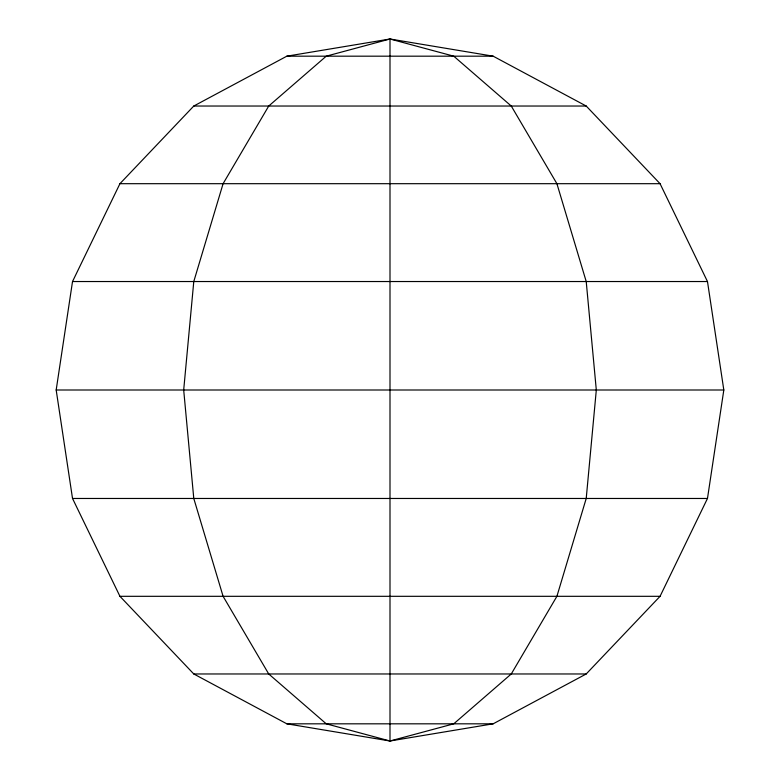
<?xml version="1.0" encoding="UTF-8"?>
<svg xmlns="http://www.w3.org/2000/svg" width="780" height="780" viewBox="0 0 780 780"><rect width="100%" height="100%" fill="white"/><g stroke="black" fill="none" stroke-linecap="round" stroke-linejoin="round"><path stroke-width="1.17" d="M56.179 390L72.52 281.531L119.935 183.69L193.781 106.031L286.845 56.179L390 39L493.155 56.179L586.219 106.031L660.065 183.69L707.48 281.531L723.82 390L707.48 498.469L660.065 596.31L586.219 673.969L493.155 723.82L390 741L286.845 723.82L193.781 673.969L119.935 596.31L72.52 498.469L56.179 390L723.82 390M390 39L326.245 56.179L268.729 106.031L223.09 183.69L193.781 281.531L183.69 390L193.781 498.469L223.09 596.31L268.729 673.969L326.245 723.82L390 741L453.755 723.82L511.27 673.969L556.91 596.31L586.219 498.469L596.31 390L586.219 281.531L556.91 183.69L511.27 106.031L453.755 56.179L390 39L390 741M286.845 56.179L493.155 56.179M193.781 106.031L586.219 106.031M119.935 183.69L660.065 183.69M72.52 281.531L707.48 281.531M72.52 498.469L707.48 498.469M119.935 596.31L660.065 596.31M193.781 673.969L586.219 673.969M286.845 723.82L493.155 723.82"/></g></svg>
